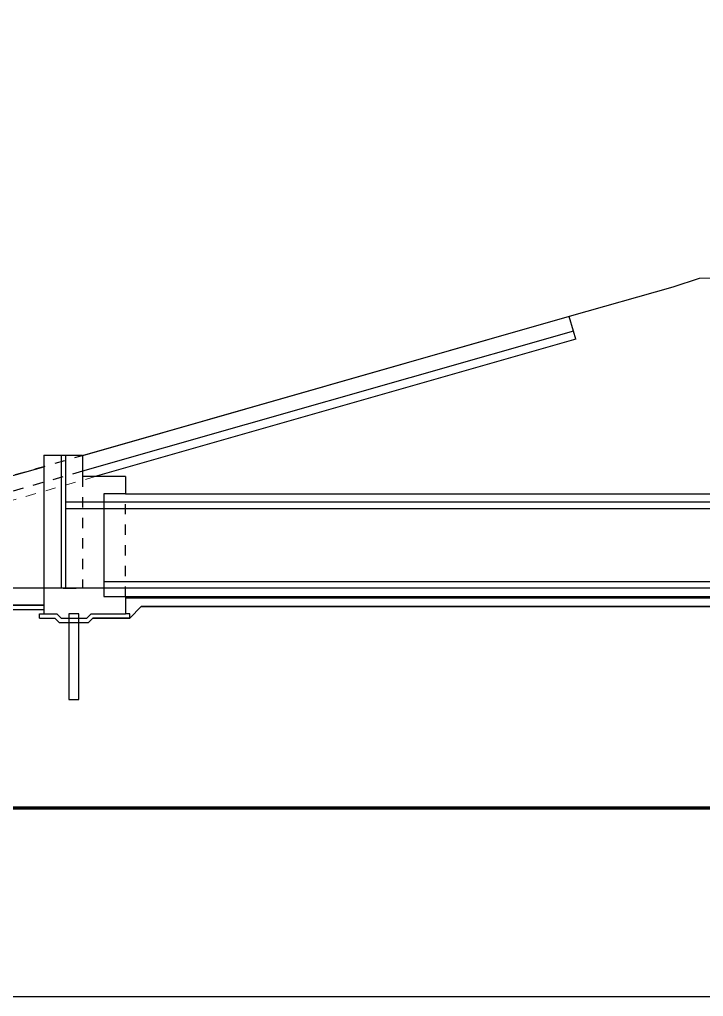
# Model space of a CAD drawing. Header units: millimetres. Extents: x -2078669 to -1085629, y -5987148 to 310365.
# Drawn here: x -1705072 to -1665220, y -4772452 to -4715512 of the extents above; entities that cross this region are included whole.
import ezdxf

# ---------------------------------------------------------------- set-up
doc = ezdxf.new("R2010")
doc.units = ezdxf.units.MM
doc.header["$LTSCALE"] = 500
doc.linetypes.add('SXF_跳び破線', pattern=[12, 6, -6])
doc.layers.get('Defpoints').update_dxf_attribs({"color": 153})
for name, color, linetype, lineweight in [('D-BYP-STR2', 6, 'Continuous', 25), ('D-BYP-STR3', 3, 'Continuous', 25), ('D-BYP-STR7', 2, 'Continuous', 13), ('D-TTL', 2, 'Continuous', 140)]:
    doc.layers.add(name, color=color, linetype=linetype, lineweight=lineweight)

msp = doc.modelspace()

# ---------------------------------------------------------------- linework, layer by layer
at = {"layer": 'D-BYP-STR2'}
for p, q in [((-1703653.4, -4740899.6, 708000), (-1701403.4, -4740899.6, 708000)), ((-1703653.4, -4740899.6, 708000), (-1703653.4, -4750149.6, 708000)), ((-1702653.4, -4740899.6, 708000), (-1702653.4, -4748649.6, 708000)), ((-1702403.4, -4740899.6, 708000), (-1702403.4, -4748649.6, 708000)), ((-1701403.4, -4740899.6, 708000), (-1701403.4, -4742149.6, 708000)), ((-1724039.8, -4747399.6, 708000), (-1703653.4, -4741575, 708000)), ((-1698903.4, -4742149.6, 708000), (-1701403.4, -4742149.6, 708000)), ((-1698903.4, -4742149.6, 708000), (-1698903.4, -4743149.6, 708000)), ((-1700153.4, -4743649.6, 708000), (-1702403.4, -4743649.6, 708000)), ((-1642404.2, -4743649.6, 708000), (-1700153.4, -4743649.6, 708000)), ((-1698903.4, -4743149.6, 708000), (-1643654.2, -4743149.6, 708000)), ((-1700153.4, -4744024.6, 708000), (-1702403.4, -4744024.6, 708000)), ((-1642404.2, -4744024.6, 708000), (-1700153.4, -4744024.6, 708000)), ((-1700153.4, -4748649.6, 708000), (-1732903.4, -4748649.6, 708000)), ((-1702528.4, -4748649.6, 708000), (-1701778.4, -4748649.6, 708000)), ((-1700153.4, -4748274.6, 708000), (-1642404.2, -4748274.6, 708000)), ((-1642404.2, -4748649.6, 708000), (-1700153.4, -4748649.6, 708000)), ((-1698903.4, -4749149.6, 708000), (-1698903.4, -4750149.6, 708000)), ((-1698903.4, -4749149.6, 708000), (-1643654.2, -4749149.6, 708000)), ((-1698903.4, -4749224.6, 708000), (-1643654.2, -4749224.6, 708000)), ((-1732403.4, -4749649.6, 708000), (-1703653.4, -4749649.6, 708000)), ((-1726903.4, -4749899.6, 708000), (-1703653.4, -4749899.6, 708000)), ((-1703653.4, -4749649.6, 708000), (-1713846.3, -4749649.6, 708000)), ((-1697978.4, -4749724.6, 708000), (-1698653.4, -4750399.6, 708000)), ((-1698653.4, -4750399.6, 708000), (-1697978.4, -4749724.6, 708000)), ((-1656903.4, -4749724.6, 708000), (-1697978.4, -4749724.6, 708000)), ((-1697978.4, -4749724.6, 708000), (-1655653.4, -4749724.6, 708000)), ((-1703007, -4750399.6, 708000), (-1702757, -4750649.6, 708000)), ((-1702653.4, -4750399.6, 708000), (-1701153.4, -4750399.6, 708000)), ((-1701049.9, -4750649.6, 708000), (-1700799.9, -4750399.6, 708000)), ((-1698653.4, -4750399.6, 708000), (-1700799.9, -4750399.6, 708000)), ((-1702757, -4750649.6, 708000), (-1701049.9, -4750649.6, 708000))]:
    msp.add_line(p, q, dxfattribs=at)
at = {"layer": 'D-BYP-STR2', "linetype": 'SXF_跳び破線', "ltscale": 0.2}
for p, q in [((-1701403.4, -4742149.6, 708000), (-1701403.4, -4748649.6, 708000)), ((-1698903.4, -4749149.6, 708000), (-1698903.4, -4743149.6, 708000))]:
    msp.add_line(p, q, dxfattribs=at)
at = {"layer": 'D-BYP-STR2', "elevation": 708000}
for points in [[(-1664214.4, -4730577.1), (-1665464.4, -4730602.1), (-1666998.5, -4731102.1), (-1673037.4, -4732827.5), (-1701403.4, -4740932.1)], [(-1698903.4, -4743149.6), (-1700153.4, -4743149.6), (-1700153.4, -4749149.6), (-1698903.4, -4749149.6)], [(-1698903.4, -4743149.6), (-1700153.4, -4743149.6), (-1700153.4, -4749149.6), (-1698903.4, -4749149.6)], [(-1703903.4, -4750399.6), (-1703903.4, -4750149.6), (-1703653.4, -4750149.6)], [(-1703903.4, -4750399.6), (-1703007, -4750399.6), (-1702757, -4750649.6), (-1701049.9, -4750649.6), (-1700799.9, -4750399.6), (-1698653.4, -4750399.6)], [(-1703653.4, -4750149.6), (-1702903.4, -4750149.6), (-1702653.4, -4750399.6), (-1701153.4, -4750399.6), (-1700903.4, -4750149.6), (-1698903.4, -4750149.6)], [(-1698653.4, -4750399.6), (-1698653.4, -4750149.6), (-1698903.4, -4750149.6)]]:
    msp.add_lwpolyline(points, dxfattribs=at)
msp.add_lwpolyline([(-1702191.9, -4750149.6), (-1702191.9, -4755149.6), (-1701616.9, -4755149.6), (-1701616.9, -4750149.6)], close=True, dxfattribs=at)
at = {"layer": 'D-BYP-STR3', "ltscale": 0.2}
for p, q in [((-1673037.4, -4732827.5, 708000), (-1701289.8, -4740899.6, 708000)), ((-1672797, -4733668.9, 708000), (-1673037.4, -4732827.5, 708000)), ((-1672797, -4733668.9, 708000), (-1701403.5, -4741842.1, 708000))]:
    msp.add_line(p, q, dxfattribs=at)
at = {"layer": 'D-BYP-STR3', "linetype": 'SXF_跳び破線', "ltscale": 0.2}
for p, q in [((-1701289.8, -4740899.6, 708000), (-1732789.8, -4749899.6, 708000)), ((-1701403.5, -4741842.1, 708000), (-1732391.6, -4750695.9, 708000))]:
    msp.add_line(p, q, dxfattribs=at)
at = {"layer": 'D-BYP-STR7', "linetype": 'Continuous', "lineweight": 25}
for q in [(-1672797, -4733668.9, 708000), (-1700659.7, -4742149.6, 708000)]:
    msp.add_line((-1672659.7, -4734149.6, 708000), q, dxfattribs=at)
at = {"layer": 'D-BYP-STR7', "linetype": 'SXF_跳び破線', "ltscale": 0.2}
msp.add_line((-1700659.7, -4742149.6, 708000), (-1732159.7, -4751149.6, 708000), dxfattribs=at)
at = {"layer": 'D-TTL'}
msp.add_line((-1777887.6, -4761452.3), (-1377887.6, -4761452.3), dxfattribs=at)
at = {"layer": 'Defpoints', "color": 1}
msp.add_lwpolyline([(-1788137.6, -4772452.3), (-1367637.6, -4772452.3), (-1367637.6, -4475452.3), (-1788137.6, -4475452.3)], close=True, dxfattribs=at)

doc.saveas('drawing.dxf')
